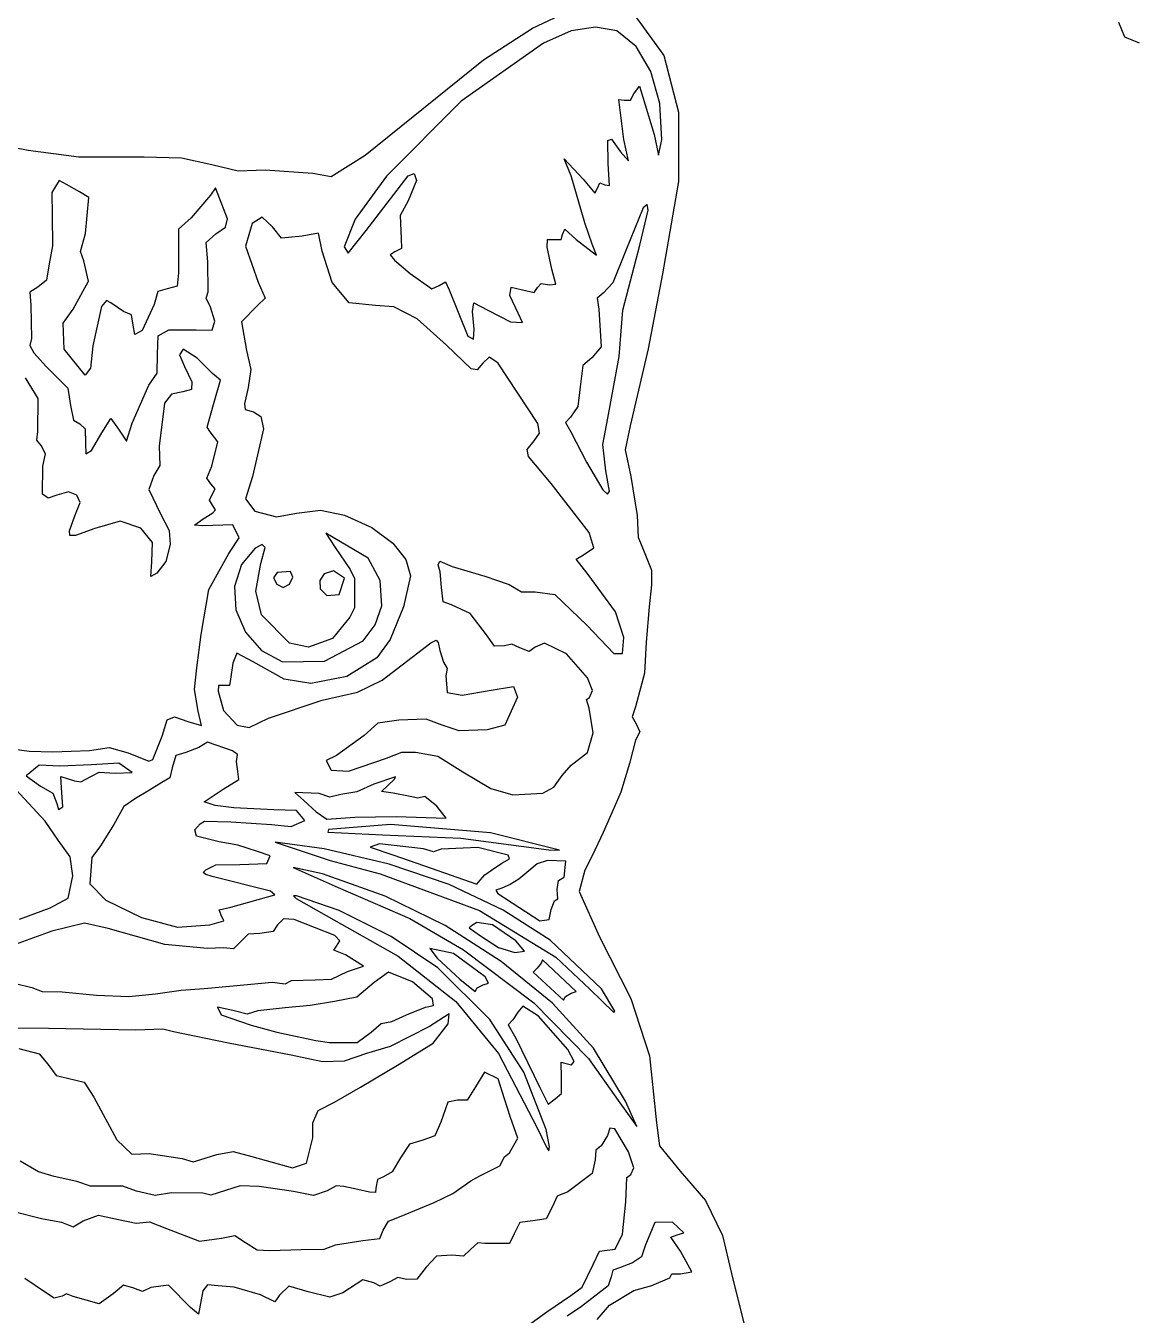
# Model space of a CAD drawing. Extents: x 6 to 289, y 8 to 203.
# Drawn here: x 224.63 to 251.49, y 52.86 to 83.95 of the extents above; entities that cross this region are included whole.
import ezdxf

# ---------------------------------------------------------------- set-up
doc = ezdxf.new("R2010")
doc.units = 0

msp = doc.modelspace()

# ---------------------------------------------------------------- linework, layer by layer
at = {"layer": 'Layer 1'}
for p, q in [((250.986, 84.0354), (251.1325, 83.67905)), ((251.1325, 83.67905), (251.486, 83.5324))]:
    msp.add_line(p, q, dxfattribs=at)
at = {"layer": 'top-bottom'}
for p, q in [((236.852075, 83.886483), (237.779949, 84.322999)), ((239.361816, 84.134157), (240.020011, 83.225734)), ((235.670538, 83.126565), (236.852075, 83.886483)), ((237.782265, 83.825959), (237.115716, 83.526411)), ((238.371706, 83.914113), (237.782265, 83.825959)), ((238.885395, 83.82249), (238.371706, 83.914113)), ((239.351325, 83.44751), (238.885395, 83.82249)), ((237.115716, 83.526411), (235.134957, 82.126654)), ((239.705328, 82.842633), (239.351325, 83.44751)), ((232.820149, 80.829289), (235.670538, 83.126565)), ((240.020011, 83.225734), (240.377446, 81.862877)), ((239.92101, 82.071597), (239.705328, 82.842633)), ((239.294372, 82.30134), (239.431288, 82.487603)), ((239.431288, 82.487603), (239.790609, 81.325153)), ((235.134957, 82.126654), (233.332106, 80.319271)), ((239.056633, 81.203124), (238.931584, 82.167673)), ((238.931584, 82.167673), (239.067311, 82.149328)), ((239.067311, 82.149328), (239.215949, 82.149166)), ((239.215949, 82.149166), (239.294372, 82.30134)), ((239.971975, 81.19814), (239.92101, 82.071597)), ((240.377446, 81.862877), (240.37528, 80.195342)), ((222.533062, 81.373806), (224.692892, 80.946343)), ((238.670169, 81.175883), (238.757727, 81.214448)), ((238.678918, 80.622108), (238.670169, 81.175883)), ((238.757727, 81.214448), (238.97941, 80.910196)), ((239.167931, 80.686221), (239.056633, 81.203124)), ((239.790609, 81.325153), (239.892512, 80.82566)), ((239.892512, 80.82566), (239.971975, 81.19814)), ((224.692892, 80.946343), (225.914725, 80.782985)), ((231.994584, 80.315522), (232.820149, 80.829289)), ((238.97941, 80.910196), (239.167931, 80.686221)), ((225.914725, 80.782985), (227.488952, 80.784842)), ((227.488952, 80.784842), (228.391138, 80.765588)), ((228.391138, 80.765588), (229.115432, 80.597997)), ((229.115432, 80.597997), (229.755508, 80.448067)), ((237.785291, 80.33119), (237.61449, 80.740912)), ((237.61449, 80.740912), (238.073365, 80.243793)), ((238.706611, 80.097398), (238.678918, 80.622108)), ((225.433815, 80.214552), (225.260917, 79.929055)), ((225.611608, 80.115722), (225.433815, 80.214552)), ((229.755508, 80.448067), (230.409342, 80.469015)), ((230.409342, 80.469015), (231.557472, 80.395415)), ((231.557472, 80.395415), (231.994584, 80.315522)), ((233.332106, 80.319271), (232.575676, 79.285908)), ((232.840622, 79.009062), (233.851542, 80.326952)), ((234.052046, 80.218597), (233.851129, 79.729002)), ((233.851542, 80.326952), (234.001237, 80.382705)), ((234.001237, 80.382705), (234.052046, 80.218597)), ((238.118224, 79.19323), (237.785291, 80.33119)), ((238.073365, 80.243793), (238.354987, 79.913167)), ((225.260917, 79.929055), (225.264972, 79.377412)), ((225.926306, 79.945839), (225.611608, 80.115722)), ((226.155745, 79.801895), (225.926306, 79.945839)), ((229.209046, 80.040868), (229.088068, 79.862952)), ((229.497974, 79.294011), (229.209046, 80.040868)), ((238.354987, 79.913167), (238.424241, 80.030737)), ((238.424241, 80.030737), (238.480166, 80.162419)), ((238.480166, 80.162419), (238.596908, 80.114155)), ((238.596908, 80.114155), (238.706611, 80.097398)), ((240.37528, 80.195342), (239.991776, 77.961767)), ((226.06887, 78.936731), (226.155745, 79.801895)), ((229.088068, 79.862952), (228.619605, 79.318504)), ((233.851129, 79.729002), (233.66289, 79.371406)), ((239.619736, 79.639966), (239.518498, 79.553176)), ((239.639676, 79.502553), (239.619736, 79.639966)), ((225.264972, 79.377412), (225.275873, 78.63809)), ((228.619605, 79.318504), (228.317787, 79.042551)), ((229.445587, 79.093629), (229.497974, 79.294011)), ((230.330222, 79.331622), (230.088687, 79.176188)), ((230.583817, 79.097681), (230.330222, 79.331622)), ((232.575676, 79.285908), (232.310786, 78.620012)), ((233.66289, 79.371406), (233.687254, 78.818601)), ((239.518498, 79.553176), (239.103502, 78.531446)), ((239.444151, 78.657433), (239.639676, 79.502553)), ((228.317787, 79.042551), (228.312743, 77.985701)), ((229.211978, 78.930608), (229.445587, 79.093629)), ((230.088687, 79.176188), (229.933289, 78.633589)), ((230.803131, 78.825429), (230.583817, 79.097681)), ((232.40933, 78.467121), (232.840622, 79.009062)), ((237.578092, 78.916975), (237.630846, 79.042542)), ((237.630846, 79.042542), (237.903775, 78.789611)), ((238.290411, 78.680063), (238.118224, 79.19323)), ((225.95437, 78.5012), (226.06887, 78.936731)), ((228.98035, 78.719828), (229.211978, 78.930608)), ((229.026206, 78.256042), (228.98035, 78.719828)), ((231.299118, 78.871618), (230.803131, 78.825429)), ((231.690827, 78.942526), (231.299118, 78.871618)), ((231.776651, 78.515578), (231.690827, 78.942526)), ((233.687254, 78.818601), (233.692043, 78.574845)), ((237.206186, 78.608745), (237.216558, 78.791388)), ((237.216558, 78.791388), (237.382, 78.7914)), ((237.382, 78.7914), (237.548, 78.7914)), ((237.548, 78.7914), (237.578092, 78.916975)), ((237.903775, 78.789611), (238.393313, 78.416729)), ((238.393313, 78.416729), (238.290411, 78.680063)), ((239.033538, 77.091049), (239.444151, 78.657433)), ((225.275873, 78.63809), (225.196258, 78.20495)), ((226.034227, 78.2761), (225.95437, 78.5012)), ((229.933289, 78.633589), (230.239482, 77.765486)), ((232.020227, 77.755171), (231.776651, 78.515578)), ((232.310786, 78.620012), (232.40933, 78.467121)), ((233.531824, 78.492014), (233.421316, 78.424747)), ((233.421316, 78.424747), (233.524627, 78.297203)), ((233.692043, 78.574845), (233.531824, 78.492014)), ((237.319456, 78.079093), (237.206186, 78.608745)), ((239.103502, 78.531446), (238.793006, 77.745175)), ((225.196258, 78.20495), (225.134524, 77.815322)), ((226.144342, 77.790988), (226.034227, 78.2761)), ((229.028323, 77.532824), (229.026206, 78.256042)), ((233.524627, 78.297203), (233.90134, 77.971357)), ((237.41298, 77.719538), (237.319456, 78.079093)), ((225.134524, 77.815322), (224.925449, 77.642885)), ((225.772604, 77.11642), (226.144342, 77.790988)), ((228.312743, 77.985701), (228.286628, 77.668026)), ((230.239482, 77.765486), (230.401904, 77.375921)), ((232.434661, 77.270198), (232.020227, 77.755171)), ((233.90134, 77.971357), (234.424071, 77.602786)), ((234.601356, 77.686369), (234.755781, 77.770087)), ((234.755781, 77.770087), (234.840063, 77.577541)), ((236.970253, 77.635691), (237.062977, 77.733369)), ((237.062977, 77.733369), (237.264296, 77.698941)), ((237.264296, 77.698941), (237.41298, 77.719538)), ((238.793006, 77.745175), (238.554084, 77.497906)), ((239.991776, 77.961767), (239.643345, 76.157797)), ((224.925449, 77.642885), (224.729063, 77.523891)), ((224.729063, 77.523891), (224.753128, 77.206891)), ((227.815682, 77.536725), (227.726174, 77.225018)), ((228.044135, 77.602659), (227.815682, 77.536725)), ((228.286628, 77.668026), (228.044135, 77.602659)), ((228.984765, 77.379278), (229.028323, 77.532824)), ((234.424071, 77.602786), (234.601356, 77.686369)), ((234.840063, 77.577541), (235.291603, 76.463491)), ((236.308564, 77.444174), (236.339721, 77.645869)), ((236.510828, 77.013767), (236.308564, 77.444174)), ((236.339721, 77.645869), (236.61524, 77.581826)), ((236.61524, 77.581826), (236.890896, 77.517835)), ((236.890896, 77.517835), (236.970253, 77.635691)), ((238.554084, 77.497906), (238.410581, 77.377456)), ((224.753128, 77.206891), (224.77179, 76.404457)), ((225.534882, 76.775549), (225.772604, 77.11642)), ((226.45617, 77.177348), (226.2506, 76.229747)), ((226.575031, 77.322695), (226.45617, 77.177348)), ((226.682738, 77.266025), (226.575031, 77.322695)), ((226.988144, 77.053773), (226.682738, 77.266025)), ((227.726174, 77.225018), (227.439395, 76.603291)), ((229.090693, 77.161837), (228.984765, 77.379278)), ((229.194728, 76.826866), (229.090693, 77.161837)), ((230.221892, 77.202503), (229.833502, 76.80456)), ((230.401904, 77.375921), (230.221892, 77.202503)), ((233.069282, 77.204183), (232.434661, 77.270198)), ((233.507346, 77.171551), (233.069282, 77.204183)), ((234.071336, 76.879075), (233.507346, 77.171551)), ((235.404001, 77.058484), (235.441538, 77.264472)), ((235.441538, 77.264472), (235.773302, 77.09348)), ((235.773302, 77.09348), (236.322791, 76.809403)), ((238.410581, 77.377456), (238.456771, 77.114035)), ((238.456771, 77.114035), (238.508008, 76.203098)), ((238.940971, 75.971523), (239.033538, 77.091049)), ((227.184126, 76.976793), (226.988144, 77.053773)), ((227.220938, 76.727934), (227.184126, 76.976793)), ((229.128363, 76.6044), (229.194728, 76.826866)), ((229.833502, 76.80456), (229.952377, 76.118987)), ((234.778366, 76.244792), (234.071336, 76.879075)), ((235.44565, 76.627729), (235.404001, 77.058484)), ((236.322791, 76.809403), (236.610131, 76.793066)), ((236.610131, 76.793066), (236.510828, 77.013767)), ((225.55993, 76.146029), (225.534882, 76.775549)), ((227.26029, 76.503038), (227.220938, 76.727934)), ((227.439395, 76.603291), (227.26029, 76.503038)), ((227.807061, 76.027328), (227.82165, 76.474577)), ((227.82165, 76.474577), (228.083261, 76.616677)), ((228.083261, 76.616677), (228.7453, 76.618794)), ((228.7453, 76.618794), (229.128363, 76.6044)), ((235.430464, 76.388552), (235.44558, 76.627751)), ((235.44558, 76.627751), (235.44565, 76.627729)), ((224.77179, 76.404457), (224.733672, 76.239192)), ((224.733672, 76.239192), (224.829374, 76.063361)), ((226.2506, 76.229747), (226.189427, 75.690526)), ((235.371095, 75.676352), (234.778366, 76.244792)), ((235.291603, 76.463491), (235.430464, 76.388552)), ((238.508008, 76.203098), (238.287304, 75.943161)), ((239.643345, 76.157797), (239.206064, 74.304797)), ((224.829374, 76.063361), (225.12703, 75.735331)), ((226.065551, 75.526546), (225.55993, 76.146029)), ((227.799587, 75.568), (227.807061, 76.027328)), ((228.430597, 76.147269), (228.338046, 76.016804)), ((228.338046, 76.016804), (228.459666, 75.727958)), ((228.763989, 75.932431), (228.430597, 76.147269)), ((229.138497, 75.559976), (228.763989, 75.932431)), ((229.952377, 76.118987), (230.061681, 75.657949)), ((235.809263, 75.960043), (235.655451, 75.810778)), ((236.015993, 75.819491), (235.809263, 75.960043)), ((238.287304, 75.943161), (238.067252, 75.75506)), ((238.673538, 74.488463), (238.940971, 75.971523)), ((225.12703, 75.735331), (225.646282, 75.210261)), ((226.189427, 75.690526), (226.065551, 75.526546)), ((227.599046, 75.282679), (227.799587, 75.568)), ((228.459666, 75.727958), (228.634866, 75.359839)), ((229.330644, 75.402983), (229.138497, 75.559976)), ((230.061681, 75.657949), (229.998291, 75.222891)), ((235.522165, 75.648976), (235.371095, 75.676352)), ((235.655451, 75.810778), (235.522165, 75.648976)), ((236.981925, 74.354301), (236.015993, 75.819491)), ((238.067252, 75.75506), (238.003417, 75.241882)), ((224.932887, 74.959588), (224.621395, 75.461971)), ((227.200673, 74.364231), (227.599046, 75.282679)), ((228.634866, 75.359839), (228.625438, 75.173401)), ((229.163213, 74.816795), (229.330644, 75.402983)), ((238.003417, 75.241882), (237.947046, 74.769884)), ((224.924067, 74.164302), (224.932887, 74.959588)), ((225.646282, 75.210261), (225.711958, 74.795385)), ((228.149843, 75.06485), (227.977988, 74.848962)), ((228.420748, 75.124664), (228.149843, 75.06485)), ((228.625438, 75.173401), (228.420748, 75.124664)), ((229.998291, 75.222891), (229.910615, 74.835217)), ((225.711958, 74.795385), (225.782602, 74.436396)), ((227.977988, 74.848962), (227.849143, 73.812682)), ((229.003075, 74.269098), (229.163213, 74.816795)), ((229.910615, 74.835217), (229.921201, 74.698824)), ((229.921201, 74.698824), (230.122193, 74.639761)), ((230.122193, 74.639761), (230.303657, 74.527985)), ((237.947046, 74.769884), (237.773428, 74.511457)), ((225.782602, 74.436396), (225.936183, 74.348382)), ((225.936183, 74.348382), (226.067157, 74.225905)), ((226.466702, 74.130283), (226.686987, 74.481275)), ((226.686987, 74.481275), (226.86708, 74.221074)), ((227.064371, 73.928296), (227.200673, 74.364231)), ((230.303657, 74.527985), (230.362896, 74.225544)), ((237.022942, 74.125557), (236.981925, 74.354301)), ((237.773428, 74.511457), (237.651812, 74.383773)), ((237.651812, 74.383773), (237.777443, 74.159855)), ((238.550349, 73.850908), (238.673538, 74.488463)), ((239.206064, 74.304797), (239.086681, 73.718796)), ((224.901807, 73.95743), (224.924067, 74.164302)), ((226.067157, 74.225905), (226.06942, 73.882205)), ((226.2181, 73.703342), (226.466702, 74.130283)), ((226.86708, 74.221074), (227.064371, 73.928296)), ((229.077111, 74.153574), (229.003075, 74.269098)), ((229.26428, 73.915545), (229.077111, 74.153574)), ((230.362896, 74.225544), (230.10115, 73.083604)), ((236.89614, 73.942783), (237.022942, 74.125557)), ((237.777443, 74.159855), (238.156774, 73.428252)), ((225.006695, 73.830187), (224.901807, 73.95743)), ((225.105761, 73.625558), (225.006695, 73.830187)), ((226.06942, 73.882205), (226.080617, 73.624362)), ((226.080617, 73.624362), (226.218056, 73.703372)), ((226.218056, 73.703372), (226.2181, 73.703342)), ((227.849143, 73.812682), (227.868475, 73.341905)), ((229.117976, 73.327416), (229.26428, 73.915545)), ((236.725112, 73.73205), (236.89614, 73.942783)), ((236.759943, 73.559678), (236.725112, 73.73205)), ((238.61933, 73.216383), (238.550349, 73.850908)), ((239.086681, 73.718796), (239.225495, 73.08257)), ((225.041338, 73.331953), (225.105761, 73.625558)), ((237.299946, 72.914608), (236.759943, 73.559678)), ((238.156774, 73.428252), (238.547785, 72.759753)), ((225.036293, 72.650755), (225.041338, 73.331953)), ((227.719487, 73.102366), (227.599832, 72.76752)), ((227.868475, 73.341905), (227.719487, 73.102366)), ((228.995816, 73.037126), (229.117976, 73.327416)), ((230.10115, 73.083604), (229.933122, 72.543996)), ((238.7066, 72.722463), (238.61933, 73.216383)), ((239.225495, 73.08257), (239.374423, 72.140677)), ((227.599832, 72.76752), (227.88477, 72.183544)), ((229.097973, 72.901032), (228.995816, 73.037126)), ((229.200137, 72.784676), (229.097973, 72.901032)), ((229.129853, 72.646906), (229.200137, 72.784676)), ((238.221505, 71.729738), (237.299946, 72.914608)), ((238.547785, 72.759753), (238.664235, 72.651917)), ((225.169564, 72.556122), (225.036293, 72.650755)), ((225.380176, 72.627154), (225.169564, 72.556122)), ((225.662507, 72.712114), (225.380176, 72.627154)), ((225.866384, 72.63167), (225.662507, 72.712114)), ((225.812628, 72.132113), (225.941046, 72.451598)), ((225.941046, 72.451598), (225.866384, 72.63167)), ((229.05957, 72.509136), (229.129853, 72.646906)), ((229.131878, 72.392141), (229.05957, 72.509136)), ((229.933122, 72.543996), (230.159919, 72.24327)), ((238.664235, 72.651917), (238.706612, 72.722455)), ((238.706612, 72.722455), (238.7066, 72.722463)), ((225.687057, 71.766548), (225.812628, 72.132113)), ((227.88477, 72.183544), (228.090474, 71.781393)), ((228.886984, 72.03983), (229.141862, 72.206122)), ((229.204187, 72.275143), (229.131878, 72.392141)), ((229.141862, 72.206122), (229.204187, 72.275143)), ((230.159919, 72.24327), (230.675471, 72.110976)), ((230.675471, 72.110976), (231.163302, 72.19754)), ((231.163302, 72.19754), (231.736275, 72.269007)), ((231.736275, 72.269007), (232.319812, 72.147816)), ((232.319812, 72.147816), (232.981474, 71.854092)), ((239.374423, 72.140677), (239.404304, 71.617357)), ((226.295318, 71.823013), (225.83137, 71.661177)), ((226.909268, 72.005818), (226.295318, 71.823013)), ((227.410468, 71.834231), (226.909268, 72.005818)), ((227.687448, 71.488507), (227.410468, 71.834231)), ((228.698029, 71.905171), (228.886984, 72.03983)), ((228.903741, 71.889699), (228.698029, 71.905171)), ((229.628126, 71.911677), (228.903741, 71.889699)), ((229.782085, 71.602768), (229.628126, 71.911677)), ((232.981474, 71.854092), (233.484612, 71.47476)), ((225.697428, 71.65906), (225.687057, 71.766548)), ((225.83137, 71.661177), (225.697428, 71.65906)), ((228.090474, 71.781393), (228.117405, 71.441598)), ((229.53059, 71.223586), (229.782085, 71.602768)), ((232.891731, 71.108375), (231.869561, 71.716563)), ((231.869561, 71.716563), (232.092319, 71.370517)), ((238.328871, 71.357897), (238.221505, 71.729738)), ((239.404304, 71.617357), (239.564906, 71.21982)), ((227.673449, 71.019609), (227.687448, 71.488507)), ((228.117405, 71.441598), (228.008849, 71.029826)), ((229.049575, 70.358272), (229.53059, 71.223586)), ((230.161938, 71.350027), (229.835635, 70.95607)), ((230.335847, 71.439213), (230.161938, 71.350027)), ((230.302086, 70.985083), (230.402158, 71.369359)), ((230.402158, 71.369359), (230.335847, 71.439213)), ((232.092319, 71.370517), (232.454381, 70.838508)), ((233.484612, 71.47476), (233.800733, 71.080123)), ((237.902715, 71.088202), (238.086081, 71.188419)), ((238.086081, 71.188419), (238.328871, 71.357897)), ((239.564906, 71.21982), (239.725501, 70.822283)), ((227.651401, 70.671055), (227.673449, 71.019609)), ((228.008849, 71.029826), (227.793323, 70.747474)), ((229.835635, 70.95607), (229.6646, 70.428263)), ((230.177997, 70.314022), (230.302086, 70.985083)), ((233.180449, 70.572165), (232.891731, 71.108375)), ((233.800733, 71.080123), (233.9107, 70.683456)), ((234.575504, 70.94735), (234.615361, 71.035415)), ((234.62635, 70.777742), (234.575504, 70.94735)), ((234.615361, 71.035415), (234.915211, 70.910128)), ((234.915211, 70.910128), (235.70196, 70.676346)), ((238.194998, 70.719525), (237.902715, 71.088202)), ((227.793323, 70.747474), (227.651401, 70.671055)), ((230.691305, 70.769108), (230.607171, 70.634528)), ((230.607171, 70.634528), (230.685237, 70.485387)), ((231.019284, 70.785857), (230.691305, 70.769108)), ((230.98968, 70.485387), (231.073272, 70.652364)), ((231.073272, 70.652364), (231.019284, 70.785857)), ((231.831953, 70.735838), (231.720664, 70.570748)), ((231.720664, 70.570748), (231.735095, 70.373455)), ((232.051936, 70.805024), (231.831953, 70.735838)), ((232.322823, 70.62564), (232.051936, 70.805024)), ((232.18832, 70.237561), (232.322823, 70.62564)), ((232.454381, 70.838508), (232.561992, 70.620855)), ((232.561992, 70.620855), (232.562, 70.2687)), ((233.21975, 69.964535), (233.180449, 70.572165)), ((233.9107, 70.683456), (233.739056, 69.940846)), ((234.654925, 70.407425), (234.62635, 70.777742)), ((235.70196, 70.676346), (236.292276, 70.473993)), ((238.856328, 69.820861), (238.194998, 70.719525)), ((239.725501, 70.822283), (239.726206, 70.470677)), ((228.861372, 69.270546), (229.049575, 70.358272)), ((229.6646, 70.428263), (229.698758, 69.8631)), ((230.316832, 69.744343), (230.177997, 70.314022)), ((230.685237, 70.485387), (230.837449, 70.407166)), ((230.837449, 70.407166), (230.989659, 70.485387)), ((230.989659, 70.485387), (230.98968, 70.485387)), ((231.735095, 70.373455), (231.892273, 70.20766)), ((232.562, 70.2687), (232.562, 69.9166)), ((234.696799, 70.062049), (234.654925, 70.407425)), ((236.292276, 70.473993), (236.589014, 70.302737)), ((236.589014, 70.302737), (236.917, 70.3027)), ((236.917, 70.3027), (237.391072, 70.232159)), ((239.726206, 70.470677), (239.664901, 69.939504)), ((231.892273, 70.20766), (232.18832, 70.237541)), ((232.18832, 70.237541), (232.18832, 70.237561)), ((233.060533, 69.505129), (233.21975, 69.964535)), ((233.739056, 69.940846), (233.420473, 69.147433)), ((234.903368, 69.988544), (234.696799, 70.062049)), ((235.351391, 69.776003), (234.903368, 69.988544)), ((237.391072, 70.232159), (238.164624, 69.499043)), ((229.698758, 69.8631), (229.931632, 69.326077)), ((230.99228, 69.059232), (230.316832, 69.744343)), ((232.450582, 69.6901), (232.028763, 69.170568)), ((232.562, 69.9166), (232.450582, 69.6901)), ((235.743799, 69.263661), (235.351391, 69.776003)), ((239.059273, 69.201627), (238.856328, 69.820861)), ((239.664901, 69.939504), (239.596606, 69.085621)), ((229.931632, 69.326077), (230.320023, 68.885195)), ((232.766178, 69.118783), (233.060533, 69.505129)), ((238.164624, 69.499043), (238.813536, 68.809957)), ((228.760464, 68.466744), (228.861372, 69.270546)), ((231.446872, 68.968646), (230.99228, 69.059232)), ((232.028763, 69.170568), (231.446872, 68.968646)), ((231.83827, 68.629275), (232.766178, 69.118783)), ((233.420473, 69.147433), (233.095714, 68.706806)), ((233.951234, 68.728274), (234.400975, 69.070401)), ((234.400975, 69.070401), (234.53261, 69.138335)), ((234.53261, 69.138335), (234.576785, 69.077933)), ((234.576785, 69.077933), (234.620959, 68.884555)), ((235.936091, 68.992157), (235.743799, 69.263661)), ((236.354287, 69.039056), (236.175937, 68.999142)), ((236.54672, 68.950957), (236.354287, 69.039056)), ((237.141947, 69.063771), (236.92035, 68.963318)), ((237.672998, 68.802846), (237.141947, 69.063771)), ((239.022098, 68.815001), (239.059273, 69.201627)), ((239.596606, 69.085621), (239.55763, 68.342238)), ((229.724511, 68.817911), (229.622185, 68.578258)), ((230.119114, 68.609549), (229.724511, 68.817911)), ((230.320023, 68.885195), (230.82073, 68.608453)), ((233.095714, 68.706806), (232.377963, 68.26079)), ((233.228006, 68.173078), (233.951234, 68.728274)), ((234.620959, 68.884555), (234.709196, 68.601018)), ((236.175937, 68.999142), (235.936091, 68.992157)), ((236.772543, 68.862854), (236.54672, 68.950957)), ((236.92035, 68.963318), (236.772543, 68.862854)), ((238.179317, 68.226815), (237.672998, 68.802846)), ((238.813536, 68.809957), (239.022098, 68.815001)), ((228.699537, 67.94624), (228.760464, 68.466744)), ((229.622185, 68.578258), (229.571957, 68.19317)), ((230.860359, 68.196909), (230.119114, 68.609549)), ((230.82073, 68.608453), (231.83827, 68.629302)), ((231.83827, 68.629302), (231.83827, 68.629275)), ((234.709196, 68.601018), (234.797439, 68.450449)), ((234.797439, 68.450449), (234.759428, 68.28578)), ((229.571957, 68.19317), (229.548039, 68.042481)), ((231.508624, 68.092692), (230.860359, 68.196909)), ((232.377963, 68.26079), (231.508624, 68.092692)), ((232.628544, 67.879905), (233.228006, 68.173078)), ((234.759428, 68.28578), (234.791954, 67.871891)), ((238.301443, 67.92214), (238.179317, 68.226815)), ((239.55763, 68.342238), (239.33602, 67.528741)), ((228.792179, 67.422964), (228.699537, 67.94624)), ((229.28, 68.0425), (229.269946, 67.905848)), ((229.269946, 67.905848), (229.397545, 67.438556)), ((229.414, 68.0425), (229.28, 68.0425)), ((229.548039, 68.042481), (229.414, 68.0425)), ((231.781533, 67.691363), (232.628544, 67.879905)), ((234.791954, 67.871891), (235.157342, 67.8085)), ((235.157342, 67.8085), (235.808984, 67.919763)), ((235.808984, 67.919763), (236.39269, 68.014888)), ((236.39269, 68.014888), (236.488665, 67.758512)), ((238.231839, 67.751003), (238.301443, 67.92214)), ((230.485453, 67.25635), (231.781533, 67.691363)), ((236.488665, 67.758512), (236.185379, 67.082492)), ((238.158821, 67.70251), (238.231839, 67.751003)), ((238.216884, 67.495567), (238.158821, 67.70251)), ((238.313473, 66.901107), (238.216884, 67.495567)), ((239.33602, 67.528741), (239.260318, 67.2824)), ((227.922844, 66.821937), (228.041917, 67.210722)), ((228.041917, 67.210722), (228.220242, 67.286916)), ((228.220242, 67.286916), (228.541432, 67.171818)), ((228.541432, 67.171818), (228.871945, 67.079733)), ((228.871945, 67.079733), (228.792179, 67.422964)), ((229.397545, 67.438556), (229.733929, 67.087183)), ((230.01651, 67.030194), (230.485453, 67.25635)), ((233.633144, 67.208), (233.126348, 67.132265)), ((234.285932, 67.226566), (233.633144, 67.208)), ((234.676214, 67.085597), (234.285932, 67.226566)), ((239.260318, 67.2824), (239.351814, 67.118517)), ((229.733929, 67.087183), (230.01651, 67.030194)), ((232.795284, 66.832577), (232.126281, 66.352624)), ((233.126348, 67.132265), (232.795284, 66.832577)), ((235.081977, 66.944743), (234.676214, 67.085597)), ((235.757774, 66.970108), (235.081977, 66.944743)), ((236.185379, 67.082492), (235.757774, 66.970108)), ((238.183406, 66.423927), (238.313473, 66.901107)), ((239.44331, 66.9234), (239.338514, 66.723584)), ((239.351814, 67.118517), (239.44331, 66.9234)), ((226.172865, 66.47205), (226.645822, 66.549798)), ((226.645822, 66.549798), (227.103339, 66.421148)), ((227.69488, 66.253656), (227.922844, 66.821937)), ((228.804583, 66.545465), (228.491963, 66.424752)), ((229.01481, 66.67165), (228.804583, 66.545465)), ((229.621452, 66.466207), (229.01481, 66.67165)), ((239.338514, 66.723584), (239.191752, 66.160471)), ((224.362531, 66.505414), (224.713194, 66.458504)), ((224.713194, 66.458504), (225.28495, 66.439313)), ((225.28495, 66.439313), (226.172865, 66.47205)), ((227.103339, 66.421148), (227.599453, 66.218855)), ((227.599453, 66.218855), (227.694375, 66.253569)), ((227.694375, 66.253569), (227.69488, 66.253656)), ((228.254425, 66.350346), (228.162406, 66.058157)), ((228.491963, 66.424752), (228.254425, 66.350346)), ((229.73778, 66.37748), (229.621452, 66.466207)), ((229.715131, 66.212867), (229.73778, 66.37748)), ((229.745964, 65.966611), (229.715131, 66.212867)), ((232.126281, 66.352624), (231.880064, 66.232969)), ((231.880064, 66.232969), (231.99902, 65.998954)), ((232.417892, 65.973508), (233.33177, 66.287706)), ((233.33177, 66.287706), (233.700112, 66.432055)), ((233.700112, 66.432055), (234.034964, 66.433819)), ((234.034964, 66.433819), (234.570741, 66.337134)), ((234.570741, 66.337134), (235.17605, 65.963924)), ((237.785361, 66.117142), (238.183406, 66.423927)), ((224.951687, 66.11843), (224.642612, 65.864131)), ((225.453971, 66.098921), (224.951687, 66.11843)), ((226.216982, 66.131306), (225.453971, 66.098921)), ((226.216439, 65.859273), (226.400617, 65.954769)), ((226.875476, 66.167314), (226.216982, 66.131306)), ((226.400617, 65.954769), (226.789956, 65.931945)), ((226.789956, 65.931945), (227.200479, 65.943445)), ((227.200479, 65.943445), (226.875476, 66.167314)), ((228.162406, 66.058157), (228.107189, 65.813608)), ((229.773443, 65.774999), (229.745964, 65.966611)), ((231.99902, 65.998954), (232.417892, 65.973508)), ((235.17605, 65.963924), (235.844965, 65.562091)), ((237.565517, 65.874241), (237.785361, 66.117142)), ((239.191752, 66.160471), (238.981345, 65.472411)), ((225.09686, 64.768819), (224.293696, 65.640637)), ((224.642612, 65.864131), (224.989512, 65.614725)), ((224.989512, 65.614725), (225.284058, 65.442233)), ((225.496154, 65.576197), (225.477562, 65.847959)), ((225.477562, 65.847959), (225.807659, 65.739275)), ((225.807659, 65.739275), (225.958344, 65.715569)), ((225.958344, 65.715569), (226.216439, 65.859273)), ((227.911031, 65.701411), (227.617552, 65.51978)), ((228.107189, 65.813608), (227.911031, 65.701411)), ((229.391099, 65.540428), (229.773443, 65.774999)), ((233.023069, 65.666672), (232.615605, 65.480441)), ((233.549814, 65.836816), (233.023069, 65.666672)), ((233.214947, 65.482154), (233.524696, 65.781768)), ((233.524696, 65.781768), (233.549814, 65.836816)), ((237.369699, 65.587653), (237.565517, 65.874241)), ((225.284058, 65.442233), (225.379299, 65.196783)), ((225.52808, 65.119894), (225.496154, 65.576197)), ((227.281578, 65.317963), (226.998193, 65.125732)), ((227.617552, 65.51978), (227.281578, 65.317963)), ((228.933137, 65.237729), (229.391099, 65.540428)), ((231.708432, 65.434527), (231.123831, 65.464089)), ((231.123831, 65.464089), (231.33876, 65.271011)), ((231.968259, 65.350721), (231.708432, 65.434527)), ((232.231632, 65.415381), (231.968259, 65.350721)), ((232.615605, 65.480441), (232.231632, 65.415381)), ((233.494911, 65.447335), (233.214947, 65.482154)), ((233.90065, 65.361974), (233.494911, 65.447335)), ((234.083762, 65.328495), (233.90065, 65.361974)), ((234.256664, 65.363936), (234.083762, 65.328495)), ((234.544094, 65.132524), (234.256664, 65.363936)), ((235.844965, 65.562091), (236.37897, 65.401799)), ((236.37897, 65.401799), (237.102851, 65.447208)), ((237.102851, 65.447208), (237.10328, 65.446968)), ((237.10328, 65.446968), (237.369699, 65.587653)), ((238.981345, 65.472411), (238.825732, 65.09996)), ((225.379299, 65.196783), (225.421349, 65.049268)), ((225.421349, 65.049268), (225.528086, 65.119888)), ((225.528086, 65.119888), (225.52808, 65.119894)), ((226.998193, 65.125732), (226.754818, 64.693869)), ((229.196719, 65.145275), (228.933137, 65.237729)), ((229.648778, 65.09129), (229.196719, 65.145275)), ((230.613926, 65.040388), (229.648778, 65.09129)), ((231.158455, 65.029487), (230.613926, 65.040388)), ((231.360805, 64.788919), (231.158455, 65.029487)), ((231.33876, 65.271011), (231.632616, 64.992716)), ((231.632616, 64.992716), (231.894836, 64.821081)), ((234.771406, 64.843578), (234.544094, 65.132524)), ((238.825732, 65.09996), (238.55881, 64.497036)), ((225.414843, 64.316763), (225.09686, 64.768819)), ((226.754818, 64.693869), (226.437107, 64.174839)), ((228.710173, 64.562621), (228.835084, 64.70979)), ((228.835084, 64.70979), (228.940448, 64.773864)), ((228.940448, 64.773864), (229.579239, 64.756296)), ((229.579239, 64.756296), (230.557186, 64.691177)), ((230.557186, 64.691177), (231.032789, 64.643697)), ((231.032789, 64.643697), (231.360805, 64.788919)), ((231.894836, 64.821081), (232.571147, 64.866245)), ((233.427945, 64.687909), (231.93018, 64.570077)), ((232.57114, 64.866205), (233.566546, 64.880069)), ((232.571147, 64.866245), (232.57114, 64.866205)), ((235.84359, 64.491887), (233.427945, 64.687909)), ((233.566546, 64.880069), (234.771406, 64.843578)), ((228.745715, 64.408074), (228.710173, 64.562621)), ((229.297176, 64.274685), (228.745715, 64.408074)), ((231.93018, 64.570077), (231.919597, 64.504457)), ((231.919597, 64.504457), (233.239257, 64.443144)), ((233.239257, 64.443144), (235.123657, 64.35918)), ((235.123657, 64.35918), (237.250007, 64.076355)), ((237.50114, 64.071984), (235.84359, 64.491887)), ((238.55881, 64.497036), (238.288417, 63.932709)), ((225.703059, 63.907882), (225.414843, 64.316763)), ((226.437107, 64.174839), (226.226111, 63.891728)), ((229.749232, 64.190202), (229.297176, 64.274685)), ((230.218034, 64.03746), (229.749232, 64.190202)), ((230.527779, 63.933486), (230.218034, 64.03746)), ((231.825374, 64.103168), (230.647594, 64.264151)), ((230.647594, 64.264151), (231.976054, 63.823176)), ((233.397734, 63.735285), (231.825374, 64.103168)), ((233.164418, 64.22628), (232.934845, 64.140212)), ((232.934845, 64.140212), (233.488292, 63.955746)), ((234.223698, 64.106639), (233.164418, 64.22628)), ((234.464285, 64.034987), (234.223698, 64.106639)), ((234.651655, 64.094179), (234.464285, 64.034987)), ((235.536229, 64.139027), (234.651655, 64.094179)), ((236.267265, 63.952574), (235.536229, 64.139027)), ((237.250007, 64.076355), (237.501149, 64.071874)), ((237.501149, 64.071874), (237.50114, 64.071984)), ((225.763919, 63.454904), (225.703059, 63.907882)), ((226.226111, 63.891728), (226.180536, 63.261517)), ((229.218401, 63.719554), (229.797901, 63.723884)), ((229.797901, 63.723884), (230.446383, 63.751577)), ((230.446383, 63.751577), (230.527779, 63.933486)), ((231.976054, 63.823176), (233.181544, 63.501655)), ((234.844721, 63.240658), (233.397734, 63.735285)), ((233.488292, 63.955746), (234.252047, 63.697192)), ((235.866192, 63.588674), (236.111436, 63.754828)), ((236.111436, 63.754828), (236.297894, 63.861418)), ((236.297894, 63.861418), (236.267265, 63.952574)), ((236.967521, 63.743335), (236.76478, 63.571914)), ((237.215396, 63.822353), (236.967521, 63.743335)), ((237.653224, 63.80542), (237.215396, 63.822353)), ((237.619922, 63.419902), (237.653224, 63.80542)), ((238.288417, 63.932709), (238.115532, 63.591083)), ((225.655959, 62.91677), (225.763919, 63.454904)), ((228.912981, 63.532562), (228.975186, 63.601301)), ((228.977535, 63.48536), (228.912981, 63.532562)), ((228.975186, 63.601301), (229.218401, 63.719554)), ((229.130831, 63.438159), (228.977535, 63.48536)), ((230.537841, 63.085685), (229.130831, 63.438159)), ((231.7919, 63.503823), (231.083441, 63.652099)), ((231.083441, 63.652099), (232.167576, 63.171895)), ((233.298514, 62.96568), (231.7919, 63.503823)), ((233.181544, 63.501655), (235.572677, 62.619984)), ((234.252047, 63.697192), (235.508527, 63.248188)), ((235.59224, 63.352048), (235.702899, 63.475157)), ((235.702899, 63.475157), (235.866192, 63.588674)), ((236.76478, 63.571914), (236.520542, 63.371226)), ((237.481125, 63.337708), (237.619922, 63.419902)), ((238.115532, 63.591083), (237.977385, 63.074861)), ((226.180536, 63.261517), (226.563789, 62.86648)), ((232.167576, 63.171895), (233.891278, 62.425056)), ((236.144983, 62.6279), (234.844721, 63.240658)), ((235.508527, 63.248188), (235.592244, 63.352049)), ((235.592244, 63.352049), (235.59224, 63.352048)), ((236.111046, 63.151742), (235.970526, 63.110073)), ((235.970526, 63.110073), (236.019476, 63.02791)), ((236.312573, 63.247627), (236.111046, 63.151742)), ((236.520542, 63.371226), (236.312573, 63.247627)), ((237.444859, 63.119999), (237.481125, 63.337708)), ((237.465215, 62.902293), (237.444859, 63.119999)), ((225.220004, 62.678879), (225.655959, 62.91677)), ((226.563789, 62.86648), (227.424156, 62.447699)), ((229.580942, 62.700576), (230.636612, 62.991444)), ((230.636612, 62.991444), (230.537841, 63.085685)), ((231.16243, 62.969573), (231.09, 62.9695)), ((231.09, 62.9695), (231.156036, 62.903989)), ((231.156036, 62.903989), (231.875052, 62.498549)), ((232.19372, 62.619848), (231.16243, 62.969573)), ((234.745857, 62.254678), (233.298514, 62.96568)), ((236.019476, 63.02791), (237.027356, 62.364686)), ((237.299805, 62.639019), (237.38276, 62.848255)), ((237.38276, 62.848255), (237.465215, 62.902293)), ((237.977385, 63.074861), (238.47117, 61.982041)), ((224.47962, 62.410709), (225.220004, 62.678879)), ((229.294108, 62.629639), (229.580942, 62.700576)), ((229.346109, 62.50192), (229.294108, 62.629639)), ((229.412491, 62.370976), (229.346109, 62.50192)), ((231.875052, 62.498549), (233.616312, 61.51283)), ((233.448303, 61.988395), (232.19372, 62.619848)), ((235.572677, 62.619984), (237.417494, 61.496375)), ((237.277164, 61.905618), (236.144983, 62.6279)), ((237.25793, 62.402747), (237.299805, 62.639019)), ((226.052167, 62.311573), (225.262129, 62.117717)), ((226.618299, 62.185507), (226.052167, 62.311573)), ((227.983839, 61.801426), (226.618299, 62.185507)), ((227.424156, 62.447699), (228.294386, 62.212676)), ((228.294386, 62.212676), (229.073376, 62.270735)), ((229.07337, 62.270741), (229.412491, 62.370976)), ((229.073376, 62.270735), (229.07337, 62.270741)), ((230.704454, 62.267925), (230.595213, 62.109712)), ((230.846959, 62.413408), (230.704454, 62.267925)), ((231.107142, 62.40289), (230.846959, 62.413408)), ((232.084853, 62.014433), (231.107142, 62.40289)), ((233.891278, 62.425056), (235.190706, 61.672015)), ((236.101345, 61.389146), (234.745857, 62.254678)), ((235.405055, 62.26492), (235.324594, 62.202263)), ((235.324594, 62.202263), (235.600854, 62.002831)), ((235.507487, 62.331062), (235.405055, 62.26492)), ((235.884788, 62.268916), (235.507487, 62.331062)), ((236.447239, 61.886302), (235.884788, 62.268916)), ((237.027356, 62.364686), (237.257959, 62.402803)), ((237.257959, 62.402803), (237.25793, 62.402747)), ((225.262129, 62.117717), (224.378493, 61.794034)), ((229.818814, 61.86691), (229.639056, 61.689386)), ((229.998568, 62.044431), (229.818814, 61.86691)), ((230.275724, 62.063516), (229.998568, 62.044431)), ((230.595213, 62.109712), (230.275724, 62.063516)), ((232.204208, 61.882744), (232.084853, 62.014433)), ((232.126389, 61.757675), (232.204208, 61.882744)), ((234.56923, 61.237748), (233.448303, 61.988395)), ((235.600854, 62.002831), (236.033662, 61.724321)), ((236.66402, 61.638653), (236.447239, 61.886302)), ((238.519924, 60.726018), (237.277164, 61.905618)), ((238.47117, 61.982041), (239.228569, 60.496031)), ((229.014069, 61.697359), (227.983839, 61.801426)), ((229.398638, 61.713551), (229.014069, 61.697359)), ((229.639056, 61.689386), (229.398638, 61.713551)), ((232.059767, 61.663403), (232.126389, 61.757675)), ((232.342945, 61.546726), (232.059767, 61.663403)), ((234.944808, 61.578202), (234.376167, 61.697737)), ((234.376167, 61.697737), (234.553554, 61.467525)), ((235.708919, 61.022077), (234.944808, 61.578202)), ((235.190706, 61.672015), (236.883971, 60.387697)), ((236.033662, 61.724321), (236.427118, 61.605791)), ((236.427118, 61.605791), (236.664022, 61.638635)), ((236.664022, 61.638635), (236.66402, 61.638653)), ((232.779679, 61.278531), (232.342945, 61.546726)), ((232.395036, 61.14389), (232.779679, 61.278531)), ((233.616312, 61.51283), (235.004325, 60.420229)), ((234.553554, 61.467525), (235.097409, 60.965717)), ((235.82566, 59.986358), (234.56923, 61.237748)), ((237.33239, 60.387413), (236.101345, 61.389146)), ((237.065884, 61.349545), (236.963875, 61.227639)), ((237.096364, 61.429198), (237.065884, 61.349545)), ((237.903027, 60.662282), (237.096364, 61.429198)), ((237.417494, 61.496375), (238.237644, 60.72035)), ((230.888544, 60.85027), (231.036689, 60.925845)), ((231.036689, 60.925845), (231.610929, 60.945636)), ((231.610929, 60.945636), (232.001467, 60.962887)), ((232.001467, 60.962887), (232.395036, 61.14389)), ((233.378178, 61.12783), (233.031483, 60.881087)), ((233.962287, 60.894202), (233.378178, 61.12783)), ((235.097409, 60.965717), (235.466682, 60.666968)), ((235.790449, 60.869556), (235.708919, 61.022077)), ((236.963875, 61.227639), (236.871948, 61.133045)), ((236.871948, 61.133045), (237.603223, 60.458112)), ((224.381768, 60.859705), (224.776589, 60.760402)), ((224.776589, 60.760402), (225.027727, 60.661222)), ((225.027727, 60.661222), (225.513275, 60.659458)), ((225.513275, 60.659458), (226.333676, 60.577325)), ((227.756823, 60.611609), (228.383457, 60.697574)), ((228.383457, 60.697574), (228.935969, 60.741018)), ((228.935969, 60.741018), (229.632023, 60.802906)), ((229.632023, 60.802906), (230.5764, 60.891135)), ((230.5764, 60.891135), (230.888544, 60.85027)), ((233.031483, 60.881087), (232.616502, 60.529511)), ((234.438868, 60.488411), (233.962287, 60.894202)), ((235.466682, 60.666968), (235.519542, 60.753567)), ((235.51952, 60.753567), (235.66183, 60.826289)), ((235.519542, 60.753567), (235.51952, 60.753567)), ((235.66183, 60.826289), (235.790449, 60.869556)), ((237.64889, 60.541847), (237.786466, 60.625561)), ((237.786466, 60.625561), (237.903027, 60.662282)), ((238.237644, 60.72035), (238.815274, 60.156764)), ((238.84063, 60.192658), (238.519924, 60.726018)), ((226.333676, 60.577325), (227.120587, 60.543106)), ((227.120587, 60.543106), (227.12059, 60.542906)), ((227.12059, 60.542906), (227.756823, 60.611609)), ((231.490475, 60.324765), (230.889347, 60.268197)), ((232.078505, 60.422583), (231.490475, 60.324765)), ((232.616502, 60.529511), (232.078505, 60.422583)), ((234.268639, 60.290687), (234.465557, 60.330557)), ((234.465557, 60.330557), (234.438868, 60.488411)), ((235.004325, 60.420229), (236.035052, 59.16887)), ((236.623598, 60.315111), (236.497097, 60.163962)), ((236.996993, 60.069055), (236.623598, 60.315111)), ((236.883971, 60.387697), (238.200946, 59.051525)), ((238.325876, 59.301489), (237.33239, 60.387413)), ((237.603223, 60.458112), (237.648908, 60.541822)), ((237.648908, 60.541822), (237.64889, 60.541847)), ((239.228569, 60.496031), (239.67755, 59.113471)), ((229.623773, 60.204073), (229.25401, 60.290686)), ((229.25401, 60.290686), (229.345407, 60.105758)), ((229.345407, 60.105758), (230.069697, 59.85511)), ((229.969703, 60.117452), (229.623773, 60.204073)), ((230.229421, 60.201222), (229.969703, 60.117452)), ((230.889347, 60.268197), (230.229421, 60.201222)), ((233.464335, 59.939293), (233.815941, 60.102184)), ((233.815941, 60.102184), (234.268639, 60.290687)), ((234.841604, 60.123283), (234.369546, 59.818893)), ((234.819387, 59.886003), (234.841604, 60.123283)), ((236.497097, 60.163962), (236.379897, 59.97928)), ((237.702429, 59.268915), (236.996993, 60.069055)), ((238.815274, 60.156764), (238.840674, 60.192628)), ((238.840674, 60.192628), (238.84063, 60.192658)), ((225.178266, 59.771152), (224.082596, 59.779689)), ((227.287866, 59.73264), (225.178266, 59.771152)), ((227.940839, 59.76065), (227.287866, 59.73264)), ((228.191984, 59.689883), (227.940839, 59.76065)), ((229.522274, 59.420862), (228.191984, 59.689883)), ((230.069697, 59.85511), (230.686817, 59.6842)), ((230.686817, 59.6842), (231.624417, 59.487047)), ((232.62826, 59.434356), (232.961204, 59.685501)), ((232.961204, 59.685501), (233.205774, 59.889459)), ((233.205774, 59.889459), (233.464335, 59.939293)), ((234.369546, 59.818893), (233.416702, 59.337875)), ((234.455726, 59.418191), (234.819387, 59.886003)), ((236.645395, 58.723965), (235.82566, 59.986358)), ((236.379897, 59.97928), (236.262697, 59.863365)), ((236.262697, 59.863365), (236.45096, 59.536341)), ((231.031874, 59.130918), (229.522274, 59.420862)), ((231.624417, 59.487047), (231.95928, 59.439171)), ((231.95928, 59.439171), (232.628262, 59.434126)), ((232.628262, 59.434126), (232.62826, 59.434356)), ((233.641093, 58.909042), (234.455726, 59.418191)), ((236.45096, 59.536341), (237.031627, 58.349861)), ((224.466291, 59.288691), (224.951839, 59.162326)), ((224.951839, 59.162326), (225.167869, 58.916238)), ((231.784536, 58.967175), (231.031874, 59.130918)), ((232.847443, 59.170616), (232.314714, 58.984554)), ((233.416702, 59.337875), (232.847443, 59.170616)), ((236.035052, 59.16887), (236.964309, 57.37973)), ((237.859654, 58.97917), (237.702429, 59.268915)), ((239.09807, 58.024193), (238.325876, 59.301489)), ((239.67755, 59.113471), (239.843944, 57.494681)), ((225.167869, 58.916238), (225.361943, 58.638014)), ((232.314714, 58.984554), (231.784536, 58.967175)), ((232.704029, 58.35635), (233.641093, 58.909042)), ((237.548627, 58.583591), (237.545805, 58.95751)), ((237.545805, 58.95751), (237.632559, 58.938425)), ((237.632559, 58.938425), (237.794657, 58.897895)), ((237.794657, 58.897895), (237.859654, 58.97917)), ((238.200946, 59.051525), (238.919951, 58.035975)), ((225.361943, 58.638014), (225.641387, 58.577667)), ((225.641387, 58.577667), (226.042227, 58.477745)), ((226.042227, 58.477745), (226.272279, 58.119897)), ((235.691948, 58.716326), (235.476183, 58.365281)), ((236.023982, 58.560377), (235.691948, 58.716326)), ((236.174166, 58.077672), (236.023982, 58.560377)), ((237.18227, 57.334718), (236.645395, 58.723965)), ((237.551449, 58.209676), (237.548627, 58.583591)), ((232.07773, 57.995371), (232.704029, 58.35635)), ((235.476183, 58.365281), (235.276205, 58.048282)), ((237.031627, 58.349861), (237.22951, 57.947656)), ((237.40076, 58.079187), (237.551449, 58.209676)), ((226.272279, 58.119897), (226.828443, 57.092427)), ((231.687534, 57.794977), (232.07773, 57.995371)), ((234.807291, 57.997625), (234.638464, 57.51651)), ((235.043431, 58.046032), (234.807291, 57.997625)), ((235.276205, 58.048282), (235.043431, 58.046032)), ((236.325596, 57.629003), (236.174166, 58.077672)), ((237.22951, 57.947656), (237.40121, 58.079147)), ((237.40121, 58.079147), (237.40076, 58.079187)), ((238.919951, 58.035975), (239.370624, 57.410261)), ((239.098072, 58.024185), (239.09807, 58.024193)), ((239.370624, 57.410261), (239.098072, 58.024185)), ((231.556396, 57.498926), (231.687534, 57.794977)), ((234.638464, 57.51651), (234.500179, 57.186219)), ((236.496643, 57.130042), (236.325596, 57.629003)), ((231.551916, 57.137435), (231.556396, 57.498926)), ((236.964309, 57.37973), (237.194094, 56.911831)), ((237.181705, 57.334645), (237.18227, 57.334718)), ((237.260014, 56.916975), (237.181705, 57.334645)), ((238.720234, 57.371441), (238.658103, 57.192177)), ((238.836001, 57.356938), (238.720234, 57.371441)), ((239.171668, 56.800199), (238.836001, 57.356938)), ((239.843944, 57.494681), (239.915985, 56.942169)), ((226.828443, 57.092427), (227.190628, 56.744248)), ((231.40612, 56.52422), (231.551916, 57.137435)), ((233.886491, 56.984663), (233.667095, 56.651617)), ((234.204608, 57.077786), (233.886491, 56.984663)), ((234.500179, 57.186219), (234.204608, 57.077786)), ((236.298174, 56.775713), (236.496643, 57.130042)), ((237.194094, 56.911831), (237.249537, 56.826667)), ((237.249537, 56.826667), (237.260014, 56.916975)), ((238.508476, 56.940291), (238.381303, 56.838092)), ((238.658103, 57.192177), (238.508476, 56.940291)), ((239.915985, 56.942169), (240.410663, 56.334874)), ((227.190628, 56.744248), (227.608214, 56.760033)), ((227.608214, 56.760033), (228.405501, 56.637432)), ((228.405501, 56.637432), (228.669258, 56.560668)), ((228.669258, 56.560668), (228.857563, 56.61331)), ((228.857563, 56.61331), (229.237567, 56.737061)), ((229.237567, 56.737061), (229.630942, 56.804156)), ((229.630942, 56.804156), (230.083925, 56.687506)), ((230.083925, 56.687506), (231.063389, 56.414386)), ((233.667095, 56.651617), (233.468189, 56.315661)), ((236.062935, 56.464521), (236.179288, 56.676646)), ((236.179288, 56.676646), (236.298174, 56.775713)), ((238.362006, 56.608025), (238.291454, 56.278828)), ((238.381303, 56.838092), (238.362006, 56.608025)), ((239.297918, 56.410434), (239.171668, 56.800199)), ((224.939688, 56.31382), (224.492829, 56.57334)), ((225.314746, 56.205503), (224.939688, 56.31382)), ((231.063389, 56.414386), (231.405925, 56.524223)), ((231.405925, 56.524223), (231.40612, 56.52422)), ((233.468189, 56.315661), (233.258724, 56.200306)), ((235.585861, 56.222347), (236.062935, 56.464521)), ((238.291454, 56.278828), (237.708229, 55.836301)), ((239.223915, 56.251521), (239.297918, 56.410434)), ((240.410663, 56.334874), (241.023617, 55.629823)), ((225.866228, 56.0883), (225.314746, 56.205503)), ((226.19, 55.9711), (225.866228, 56.0883)), ((226.58, 55.9711), (226.19, 55.9711)), ((226.970604, 55.971143), (226.58, 55.9711)), ((227.305121, 55.854282), (226.970604, 55.971143)), ((229.803164, 55.980332), (229.447216, 55.868865)), ((230.261742, 55.961423), (229.803164, 55.980332)), ((231.088662, 55.840364), (230.261742, 55.961423)), ((232.115674, 55.979993), (231.898102, 55.85832)), ((232.305697, 55.960167), (232.115674, 55.979993)), ((232.641354, 55.888924), (232.305697, 55.960167)), ((233.117319, 56.128513), (233.073534, 55.920815)), ((233.258724, 56.200306), (233.117319, 56.128513)), ((234.928154, 55.798186), (235.368205, 56.098745)), ((235.368205, 56.098745), (235.585861, 56.222347)), ((239.106013, 55.596759), (239.130143, 56.176746)), ((239.130143, 56.176746), (239.223915, 56.251521)), ((227.753861, 55.743614), (227.305121, 55.854282)), ((228.145542, 55.807246), (227.753861, 55.743614)), ((228.901226, 55.800508), (228.145542, 55.807246)), ((229.091278, 55.757402), (228.901226, 55.800508)), ((229.447216, 55.868865), (229.091278, 55.757402)), ((231.572254, 55.744193), (231.088662, 55.840364)), ((231.898102, 55.85832), (231.572254, 55.744193)), ((232.925661, 55.828966), (232.641354, 55.888924)), ((233.064327, 55.820358), (232.925661, 55.828966)), ((233.073534, 55.920815), (233.064327, 55.820358)), ((234.484861, 55.582075), (234.928154, 55.798186)), ((237.447135, 55.733481), (237.331625, 55.478938)), ((237.708229, 55.836301), (237.447135, 55.733481)), ((224.380069, 55.353271), (225.009021, 55.191971)), ((233.686135, 55.246538), (234.484861, 55.582075)), ((237.331625, 55.478938), (237.178905, 55.18629)), ((239.026886, 54.815691), (239.106013, 55.596759)), ((241.023617, 55.629823), (241.434493, 54.783124)), ((225.009021, 55.191971), (225.494904, 55.100778)), ((225.494904, 55.100778), (225.778283, 54.991227)), ((225.778283, 54.991227), (226.016002, 55.134857)), ((226.016002, 55.134857), (226.384781, 55.273593)), ((226.384781, 55.273593), (226.869818, 55.16703)), ((226.869818, 55.16703), (227.297592, 55.081866)), ((227.297592, 55.081866), (227.616295, 55.11277)), ((227.616295, 55.11277), (228.022217, 54.951871)), ((233.250187, 54.908987), (233.377324, 55.126101)), ((233.377324, 55.126101), (233.686135, 55.246538)), ((236.551396, 55.093025), (236.411142, 54.82357)), ((236.858029, 55.137415), (236.551396, 55.093025)), ((237.178905, 55.18629), (236.858029, 55.137415)), ((239.802332, 55.099358), (239.578264, 54.55853)), ((240.230231, 55.100074), (239.802332, 55.099358)), ((240.5026, 54.843154), (240.230231, 55.100074)), ((228.022217, 54.951871), (228.818887, 54.649846)), ((228.818887, 54.649846), (229.351877, 54.718368)), ((229.351877, 54.718368), (229.675617, 54.78631)), ((229.675617, 54.78631), (229.932432, 54.615118)), ((233.174975, 54.707407), (233.250187, 54.908987)), ((236.411142, 54.82357), (236.299841, 54.586049)), ((238.845843, 54.452219), (239.026886, 54.815691)), ((240.188769, 54.7436), (240.340555, 54.801167)), ((240.423708, 54.408737), (240.188769, 54.7436)), ((240.340555, 54.801167), (240.5026, 54.843154)), ((241.434493, 54.783124), (241.652858, 53.87043)), ((229.932432, 54.615118), (230.214243, 54.437245)), ((230.214243, 54.437245), (230.518433, 54.421017)), ((230.518433, 54.421017), (231.271866, 54.44871)), ((231.271866, 54.44871), (231.272869, 54.4486)), ((231.272869, 54.4486), (231.825381, 54.454597)), ((231.825381, 54.454597), (232.10392, 54.559837)), ((232.10392, 54.559837), (232.761168, 54.665084)), ((232.761168, 54.665084), (233.174975, 54.707407)), ((235.360977, 54.447048), (235.190695, 54.287776)), ((235.531259, 54.606334), (235.360977, 54.447048)), ((235.704226, 54.585696), (235.531259, 54.606334)), ((236.299841, 54.586049), (235.704226, 54.585696)), ((238.319552, 54.0873), (238.469137, 54.401631)), ((238.469137, 54.401631), (238.652546, 54.432005)), ((238.652546, 54.432005), (238.845843, 54.452219)), ((239.578264, 54.55853), (239.480056, 54.270057)), ((240.696264, 53.905906), (240.423708, 54.408737)), ((234.535009, 54.283191), (234.290362, 54.018124)), ((234.90757, 54.310777), (234.535009, 54.283191)), ((235.190695, 54.287776), (234.90757, 54.310777)), ((238.052251, 53.538293), (238.319552, 54.0873)), ((239.26346, 54.12091), (238.948793, 54.002705)), ((239.480056, 54.270057), (239.26346, 54.12091)), ((234.290362, 54.018124), (234.060692, 53.726721)), ((238.751668, 53.789948), (238.676985, 53.568348)), ((238.789733, 53.943103), (238.751668, 53.789948)), ((238.948793, 54.002705), (238.789733, 53.943103)), ((240.164866, 53.76336), (240.215595, 53.861446)), ((240.215595, 53.861446), (240.425, 53.8614)), ((240.425, 53.8614), (240.696264, 53.905906)), ((241.652858, 53.87043), (241.991213, 52.50559)), ((225.081159, 53.426476), (224.607218, 53.748145)), ((226.990487, 53.585473), (226.740548, 53.377508)), ((227.237872, 53.509246), (226.990487, 53.585473)), ((227.445588, 53.432315), (227.237872, 53.509246)), ((227.648921, 53.529072), (227.445588, 53.432315)), ((228.075622, 53.584736), (227.648921, 53.529072)), ((228.602399, 53.049669), (228.075622, 53.584736)), ((229.010814, 53.596784), (228.899261, 53.451754)), ((229.269042, 53.573085), (229.010814, 53.596784)), ((229.655756, 53.537222), (229.269042, 53.573085)), ((230.29382, 53.354095), (229.655756, 53.537222)), ((230.973943, 53.560356), (230.751866, 53.3427)), ((231.440335, 53.426414), (230.973943, 53.560356)), ((232.760012, 53.713243), (232.277073, 53.401297)), ((233.027931, 53.644068), (232.760012, 53.713243)), ((233.175893, 53.560354), (233.027931, 53.644068)), ((233.410303, 53.663206), (233.175893, 53.560354)), ((233.6065, 53.766044), (233.410303, 53.663206)), ((233.811259, 53.723725), (233.6065, 53.766044)), ((234.060692, 53.726721), (233.811259, 53.723725)), ((237.774907, 53.339049), (238.052251, 53.538293)), ((238.676985, 53.568348), (238.034684, 53.073621)), ((239.30065, 53.456031), (239.732079, 53.575739)), ((239.732079, 53.575739), (240.164866, 53.76336)), ((225.320257, 53.270439), (225.081159, 53.426476)), ((225.509681, 53.317574), (225.320257, 53.270439)), ((225.611891, 53.376174), (225.509681, 53.317574)), ((225.771914, 53.315119), (225.611891, 53.376174)), ((226.400813, 53.134163), (225.771914, 53.315119)), ((226.740548, 53.377508), (226.400813, 53.134163)), ((228.899261, 53.451754), (228.795216, 52.882241)), ((230.642139, 53.18267), (230.29382, 53.354095)), ((230.751866, 53.3427), (230.642139, 53.18267)), ((231.963445, 53.292875), (231.440335, 53.426414)), ((232.277073, 53.401297), (231.963445, 53.292875)), ((237.199842, 52.94281), (237.774907, 53.339049)), ((238.713377, 53.100391), (239.30065, 53.456031)), ((228.795216, 52.882241), (228.602399, 53.049669)), ((236.496641, 52.439969), (237.199842, 52.94281)), ((238.034684, 53.073621), (237.687885, 52.839565)), ((238.412943, 52.759427), (238.713377, 53.100391))]:
    msp.add_line(p, q, dxfattribs=at)

doc.saveas('drawing.dxf')
